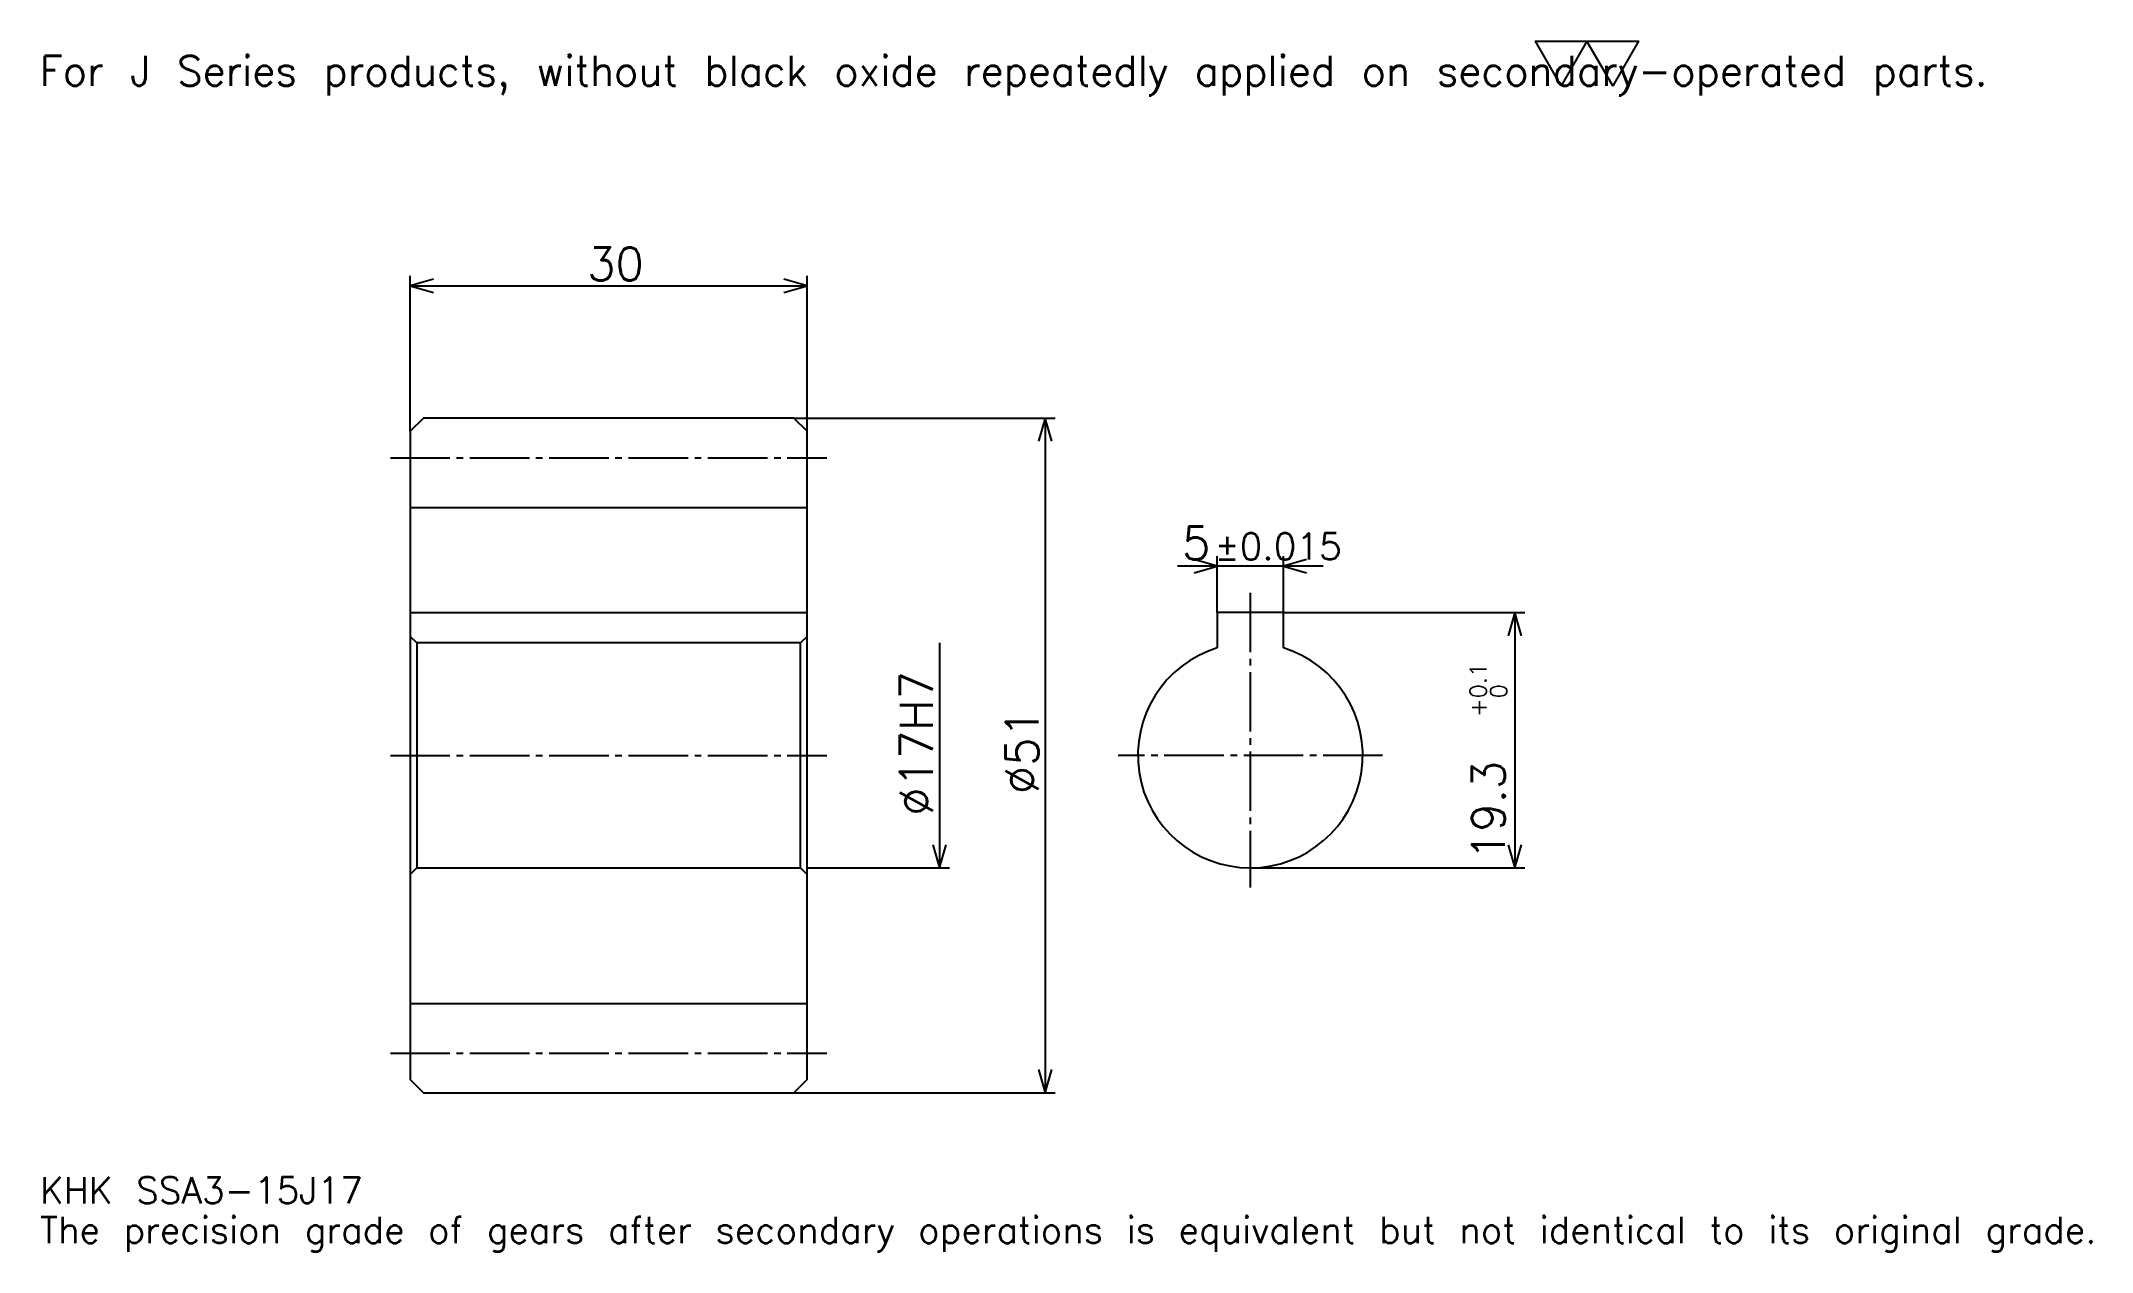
# Model space of a CAD drawing. Extents: x 5 to 160, y 2 to 93.
import ezdxf

# ---------------------------------------------------------------- set-up
doc = ezdxf.new("R2010")
doc.units = 0
doc.linetypes.add('DASHDOT', pattern=[6, 4.5, -0.5, 0.5, -0.5])
doc.layers.get('0').update_dxf_attribs({"linetype": 'CONTINUOUS'})
doc.layers.add('DASHDOT', color=6, linetype='DASHDOT')
doc.styles.add('KANJI', font='TXT', dxfattribs={"bigfont": 'BIGFONT'})

msp = doc.modelspace()

# ---------------------------------------------------------------- linework, layer by layer
at = {"color": 5}
for p, q in [((33, 64.875), (33, 75.625)), ((33, 74.875), (63, 74.875)), ((63, 64.875), (63, 75.625)), ((33, 63.875), (33, 64.875)), ((62, 64.875), (63, 64.875)), ((63, 64.875), (81.75, 64.875)), ((63, 63.875), (63, 64.875)), ((81, 64.875), (81, 13.875)), ((94, 50.174999), (94, 54.424999)), ((99, 50.174999), (99, 54.424999)), ((102, 53.674999), (91, 53.674999)), ((99, 50.174999), (117.25, 50.174999)), ((116.5, 50.174999), (116.5, 30.875)), ((73, 47.875), (73, 30.875)), ((63, 30.875), (73.75, 30.875)), ((96.5, 30.875), (117.25, 30.875)), ((62, 13.875), (63, 13.875)), ((63, 13.875), (81.75, 13.875))]:
    msp.add_line(p, q, dxfattribs=at)
at = {"color": 4}
for p, q in [((33, 58.125), (63, 58.125)), ((33, 50.174999), (63, 50.174999)), ((63, 48.375), (62.5, 47.875)), ((33, 30.375), (33.5, 30.875)), ((63, 30.375), (62.5, 30.875)), ((33, 20.625), (63, 20.625))]:
    msp.add_line(p, q, dxfattribs=at)
at = {"color": 7}
msp.add_lwpolyline([(120, 90), (118.050003, 93.379997), (125.849998, 93.379997), (123.900002, 90), (121.949997, 93.379997), (120, 90)], dxfattribs=at)
at = {"color": 5}
for points in [[(34.75, 75.375), (33, 74.875), (34.75, 74.375)], [(61.25, 74.375), (63, 74.875), (61.25, 75.375)], [(81.5, 63.125), (81, 64.875), (80.5, 63.125)], [(92.25, 53.174999), (94, 53.674999), (92.25, 54.174999)], [(100.75, 54.174999), (99, 53.674999), (100.75, 53.174999)], [(117, 48.424999), (116.5, 50.174999), (116, 48.424999)], [(72.5, 32.625), (73, 30.875), (73.5, 32.625)], [(116, 32.625), (116.5, 30.875), (117, 32.625)], [(80.5, 15.625), (81, 13.875), (81.5, 15.625)]]:
    msp.add_lwpolyline(points, dxfattribs=at)
at = {"color": 4}
for points in [[(33, 30.375), (33, 14.875), (34, 13.875), (62, 13.875), (63, 14.875), (63, 63.875), (62, 64.875), (34, 64.875), (33, 63.875), (33, 30.375)], [(99, 47.499039), (99, 50.174999), (94, 50.174999), (94, 47.499039)], [(33, 48.375), (33.5, 47.875), (33.5, 30.875), (62.5, 30.875), (62.5, 47.875), (33.5, 47.875)]]:
    msp.add_lwpolyline(points, dxfattribs=at)
msp.add_arc((96.5, 39.375), 8.5, 107.10463483, 72.89536517, dxfattribs=at)
at = {"layer": 'DASHDOT', "color": 7}
for p, q in [((31.5, 61.875), (64.5, 61.875)), ((96.5, 51.674999), (96.5, 29.375)), ((31.5, 39.375), (64.5, 39.375)), ((106.5, 39.375), (86.5, 39.375)), ((31.5, 16.875), (64.5, 16.875))]:
    msp.add_line(p, q, dxfattribs=at)

# ---------------------------------------------------------------- texts
at = {"color": 7, "style": 'KANJI'}
for s, height, p in [('For J Series products, without black oxide repeatedly applied on secondary-operated parts.', 2.25, (5, 90)), ('30', 2.5, (46.375, 75.275002)), ('5', 2.5, (91.339508, 54.174999)), ('%%p0.015', 2, (93.814194, 54.174999)), ('KHK SSA3-15J17', 2, (5, 5.5)), ('The precision grade of gears after secondary operations is equivalent but not identical to its original grade.', 2, (5, 2.5))]:
    msp.add_text(s, height=height, dxfattribs=at).set_placement(p)
for s, height, p in [('%%c17H7', 2.5, (72.5, 34.8125)), ('0.1', 1.25, (114.349998, 43.687595)), ('+', 1.25, (114.349998, 42.287594)), ('0', 1.25, (115.900002, 43.687595)), ('%%c51', 2.5, (80.5, 36.4375)), ('19.3', 2.5, (115.75, 31.466606))]:
    msp.add_text(s, height=height, rotation=90, dxfattribs=at).set_placement(p)

doc.saveas('drawing.dxf')
